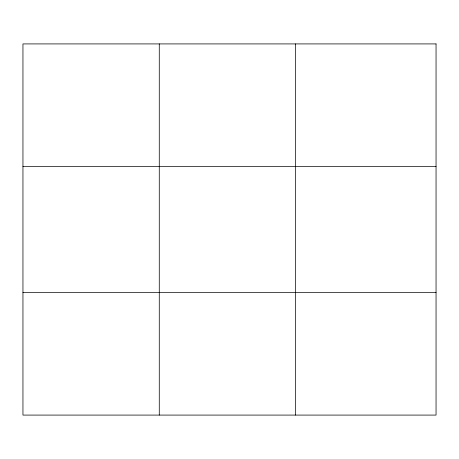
<?xml version="1.0" encoding="UTF-8"?>
<svg xmlns="http://www.w3.org/2000/svg" width="459" height="459" viewBox="0 0 459 459"><rect width="100%" height="100%" fill="white"/><g stroke="black" fill="none" stroke-linecap="round" stroke-linejoin="round"><path stroke-width="0.69" d="M159.273 415.085L159.273 43.915M295.596 415.085L295.596 43.915M22.95 166.399L436.05 166.399M22.95 292.601L436.05 292.601M436.05 43.915L436.05 415.085L22.95 415.085L22.95 43.915L436.05 43.915"/></g></svg>
